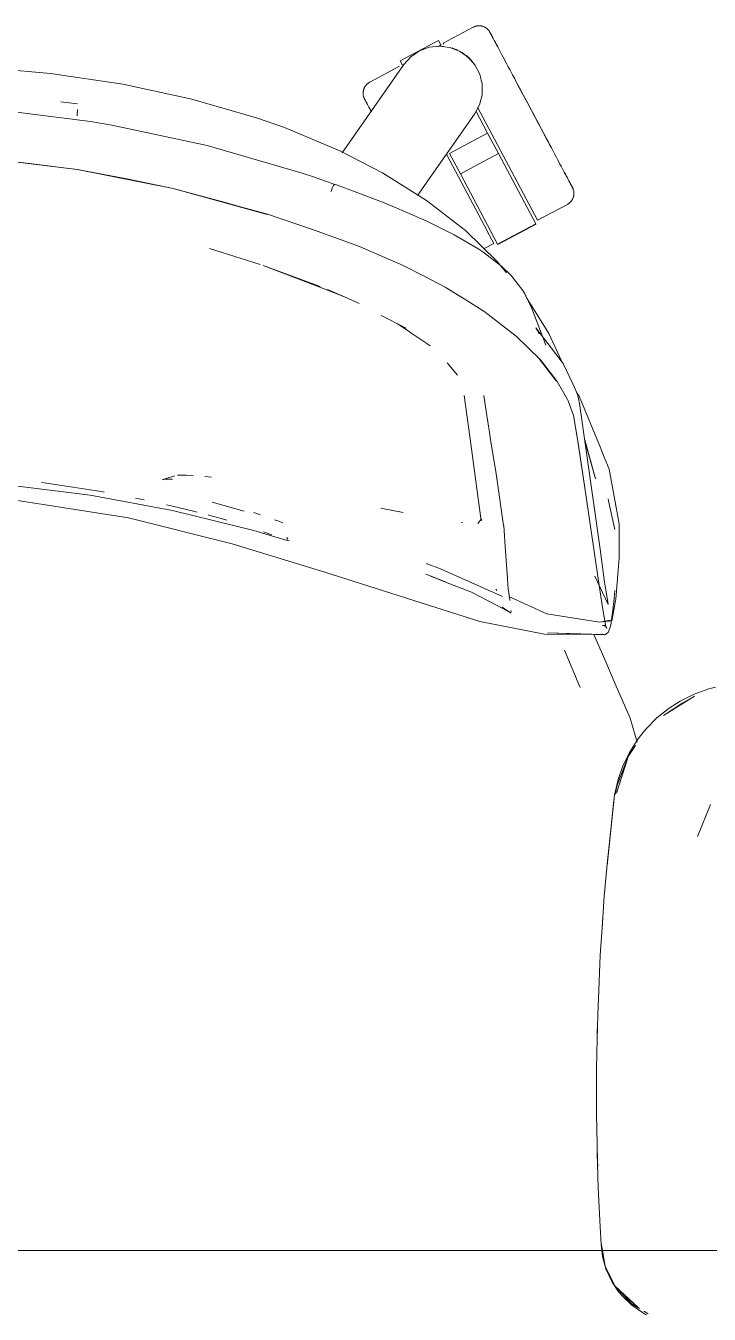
# Model space of a CAD drawing. Header units: millimetres. Extents: x 155927 to 326028, y -36033 to 97293.
# Drawn here: x 224022.9 to 224244.3, y 21772.2 to 22189.7 of the extents above; entities that cross this region are included whole.
import ezdxf

# ---------------------------------------------------------------- set-up
doc = ezdxf.new("R2010")
doc.units = ezdxf.units.MM
doc.header["$MEASUREMENT"] = 0
doc.layers.add('G-IMPT', color=8, linetype='CONTINUOUS', lineweight=9)
doc.layers.add('I-FURN', color=8, linetype='CONTINUOUS', lineweight=9)

msp = doc.modelspace()

# ---------------------------------------------------------------- linework, layer by layer
at = {"layer": 'G-IMPT'}
for p, q in [((224030.98, 22174.26), (224005.4, 22176.53)), ((224054.4, 22170.77), (224030.98, 22174.26)), ((224076.76, 22165.96), (224054.4, 22170.77)), ((224039.68, 22164.36), (224034.26, 22165.01)), ((224098, 22159.78), (224076.76, 22165.96)), ((224013.78, 22162.53), (224043.95, 22158.71)), ((224039.63, 22160.51), (224039.71, 22162.6)), ((224039.71, 22162.6), (224039.71, 22162.49)), ((224098, 22159.78), (224106.74, 22156.71)), ((224043.95, 22158.71), (224050.87, 22157.53)), ((224081.66, 22150.86), (224050.87, 22157.53)), ((224106.74, 22156.71), (224124.71, 22149.19)), ((224081.66, 22150.86), (224112.49, 22141.92)), ((224008.04, 22146.96), (224039.59, 22143.18)), ((224008.04, 22146.96), (224024.12, 22145.12)), ((224008.08, 22147), (224039.67, 22143.18)), ((224138.49, 22142.1), (224124.71, 22149.19)), ((224039.59, 22143.18), (224024.12, 22145.12)), ((224070.72, 22137.01), (224039.59, 22143.18)), ((224039.59, 22143.18), (224055.7, 22140.08)), ((224070.72, 22137.01), (224039.67, 22143.18)), ((224070.72, 22137.01), (224055.7, 22140.08)), ((224112.49, 22141.92), (224116.09, 22140.72)), ((224123.03, 22138.32), (224116.09, 22140.72)), ((224122.89, 22138.32), (224122.62, 22137.91)), ((224122.62, 22137.91), (224122.85, 22138.31)), ((224122.89, 22138.32), (224122.85, 22138.31)), ((224123.02, 22138.36), (224122.89, 22138.32)), ((224122.89, 22138.32), (224123.03, 22138.32)), ((224137.99, 22132.78), (224123.02, 22138.36)), ((224152.78, 22133.13), (224138.49, 22142.1)), ((224087.97, 22132.35), (224070.72, 22137.01)), ((224070.72, 22137.01), (224101.22, 22128.62)), ((224070.72, 22137.01), (224101.13, 22128.58)), ((224122.24, 22137.09), (224121.82, 22136.03)), ((224121.82, 22136.03), (224122.04, 22136.62)), ((224122.24, 22137.09), (224122.04, 22136.62)), ((224122.24, 22137.09), (224122.62, 22137.91)), ((224122.24, 22137.09), (224122.52, 22137.73)), ((224122.52, 22137.73), (224122.62, 22137.91)), ((224087.97, 22132.35), (224101.13, 22128.58)), ((224141.67, 22131.3), (224137.99, 22132.78)), ((224152.62, 22126.53), (224141.67, 22131.3)), ((224152.78, 22133.13), (224165.38, 22123.32)), ((224101.22, 22128.62), (224116.14, 22123.61)), ((224153.07, 22126.31), (224152.62, 22126.53)), ((224152.62, 22126.53), (224161.68, 22122)), ((224152.62, 22126.53), (224161.08, 22122.31)), ((224153.07, 22126.31), (224161.68, 22122)), ((224131.02, 22118.15), (224116.14, 22123.61)), ((224161.68, 22122), (224161.08, 22122.31)), ((224161.68, 22122), (224169.68, 22117.27)), ((224175.68, 22113.36), (224165.38, 22123.32)), ((224082.41, 22117.55), (224085.84, 22116.48)), ((224082.41, 22117.55), (224098.89, 22112.3)), ((224131.02, 22118.15), (224145.24, 22111.98)), ((224170.97, 22116.41), (224169.68, 22117.27)), ((224177.1, 22111.69), (224170.97, 22116.41)), ((224178.68, 22109.69), (224175.68, 22113.36)), ((224099.88, 22112.02), (224118.29, 22105.2)), ((224099.88, 22112.02), (224117.33, 22105.31)), ((224151.97, 22108.59), (224145.24, 22111.98)), ((224177.1, 22111.69), (224180.12, 22108.8)), ((224117.33, 22105.31), (224119.06, 22104.65)), ((224151.97, 22108.59), (224158.76, 22105.02)), ((224164.99, 22101.25), (224158.76, 22105.02)), ((224183.98, 22103.93), (224180.12, 22108.8)), ((224126.14, 22101.92), (224119.06, 22104.65)), ((224126.14, 22101.92), (224120.69, 22104.23)), ((224130.98, 22099.73), (224126.14, 22101.92)), ((224164.99, 22101.25), (224171.08, 22097.37)), ((224184.6, 22102.8), (224183.98, 22103.93)), ((224184.6, 22102.8), (224185.77, 22100.36)), ((224185.29, 22101.44), (224184.79, 22102.21)), ((224185.29, 22101.44), (224192.41, 22089.99)), ((224171.34, 22097.2), (224171.08, 22097.37)), ((224181.78, 22089.18), (224171.34, 22097.2)), ((224185.77, 22100.36), (224186.84, 22098.13)), ((224191.35, 22086.23), (224186.84, 22098.13)), ((224138.03, 22095.86), (224146.13, 22091.67)), ((224143.36, 22093.17), (224147.11, 22090.61)), ((224143.36, 22093.17), (224146.13, 22091.67)), ((224147.11, 22090.61), (224147.69, 22090.22)), ((224147.69, 22090.22), (224152.82, 22086.73)), ((224189.68, 22081.45), (224181.78, 22089.18)), ((224188.12, 22091.88), (224197.04, 22080.23)), ((224188.12, 22091.88), (224189.24, 22089.93)), ((224192.41, 22089.99), (224196.39, 22081.37)), ((224152.82, 22086.73), (224153.93, 22085.97)), ((224159.46, 22080.45), (224162.79, 22076.54)), ((224194.77, 22074.7), (224189.37, 22081.65)), ((224189.37, 22081.65), (224192.18, 22078.08)), ((224189.68, 22081.45), (224195.1, 22074.48)), ((224197.04, 22080.23), (224200.1, 22073.66)), ((224194.77, 22074.7), (224192.18, 22078.08)), ((224195.1, 22074.48), (224198.39, 22068.64)), ((224200.1, 22073.66), (224201.67, 22070.29)), ((224166.74, 22056.6), (224164.96, 22069.95)), ((224164.96, 22069.95), (224165.1, 22069.48)), ((224172.09, 22064.79), (224171.34, 22069.86)), ((224198.6, 22068.22), (224198.39, 22068.64)), ((224198.6, 22068.22), (224200.35, 22063.43)), ((224201.38, 22070.9), (224202.15, 22069.73)), ((224202.31, 22067.3), (224201.67, 22070.29)), ((224202.15, 22069.73), (224208.95, 22053.28)), ((224208.99, 22020.08), (224202.31, 22067.3)), ((224172.09, 22064.79), (224173.15, 22057.95)), ((224200.35, 22063.43), (224201.65, 22055.76)), ((224166.74, 22056.6), (224170.47, 22029.26)), ((224173.15, 22057.95), (224173.42, 22056.29)), ((224175.28, 22044.52), (224173.42, 22056.29)), ((224203.95, 22040.6), (224201.65, 22055.76)), ((224203.95, 22040.6), (224201.72, 22055.18)), ((224204.05, 22039.99), (224201.72, 22055.18)), ((224207.44, 22042.88), (224204.03, 22055.49)), ((224207.44, 22042.88), (224204.09, 22054.77)), ((224208.95, 22053.28), (224210.34, 22049.92)), ((224211.94, 22046.06), (224210.34, 22049.92)), ((224067.08, 22042.57), (224069.03, 22043.25)), ((224068.12, 22042.78), (224067.08, 22042.57)), ((224068.12, 22042.78), (224070.43, 22042.82)), ((224069.03, 22043.25), (224071.18, 22043.86)), ((224070.29, 22042.83), (224070.43, 22042.82)), ((224072.13, 22044.11), (224077.19, 22044.02)), ((224072.13, 22044.11), (224074.91, 22044.1)), ((224077.19, 22044.02), (224074.91, 22044.1)), ((224080.98, 22043.71), (224083.08, 22043.49)), ((224175.53, 22042.97), (224175.28, 22044.52)), ((224177.74, 22027.75), (224175.53, 22042.97)), ((224215.17, 22028.36), (224211.94, 22046.06)), ((224043.81, 22037.61), (224016.89, 22040.91)), ((224029.66, 22041.53), (224028, 22041.71)), ((224038.19, 22040.23), (224029.66, 22041.53)), ((224038.19, 22040.23), (224043.81, 22039.38)), ((224043.81, 22039.38), (224045.44, 22039.14)), ((224048.34, 22038.58), (224045.44, 22039.14)), ((224204.05, 22039.99), (224208.6, 22009.12)), ((224056.17, 22030.22), (224018.25, 22036.21)), ((224070.48, 22032.68), (224043.81, 22037.61)), ((224058.44, 22036.66), (224061.26, 22036.12)), ((224068.49, 22034.46), (224070.47, 22034)), ((224077.22, 22032.45), (224070.47, 22034)), ((224093.7, 22032.42), (224083.31, 22035.33)), ((224211.72, 22035.8), (224211.57, 22036.38)), ((224213.76, 22026.5), (224211.72, 22035.8)), ((224056.17, 22030.22), (224089.85, 22021.9)), ((224070.48, 22032.68), (224096.8, 22026.13)), ((224077.22, 22032.45), (224078.51, 22032.11)), ((224082.24, 22031.15), (224082.06, 22031.19)), ((224083.38, 22030.83), (224082.24, 22031.15)), ((224083.38, 22030.83), (224087.37, 22029.71)), ((224087.37, 22029.71), (224088.06, 22029.51)), ((224096.79, 22031.97), (224099.01, 22031.25)), ((224104.55, 22029.26), (224103.54, 22029.63)), ((224137.94, 22033.44), (224145.19, 22032.03)), ((224169.36, 22028.41), (224170.6, 22029.97)), ((224170.56, 22029.76), (224170.52, 22029.53)), ((224096.8, 22026.13), (224107.23, 22023.06)), ((224102, 22024.97), (224099.9, 22025.72)), ((224104.55, 22029.26), (224106.21, 22028.65)), ((224164.41, 22028.76), (224164.06, 22028.81)), ((224170.47, 22029.26), (224170.52, 22029.53)), ((224177.74, 22027.75), (224177.75, 22027.67)), ((224177.75, 22027.67), (224178.37, 22019.43)), ((224215.17, 22028.36), (224215.2, 22021.39)), ((224119.82, 22012.72), (224089.85, 22021.9)), ((224102, 22024.97), (224102.66, 22024.73)), ((224107.5, 22022.99), (224107.23, 22023.06)), ((224107.48, 22023.95), (224107.63, 22023.74)), ((224107.48, 22023.95), (224107.87, 22023.34)), ((224107.79, 22022.92), (224107.5, 22022.99)), ((224108.02, 22022.86), (224107.79, 22022.92)), ((224108.26, 22022.95), (224108.02, 22022.86)), ((224215.2, 22017.22), (224215.2, 22021.39)), ((224179, 22010.58), (224178.37, 22019.43)), ((224208.99, 22020.08), (224210.43, 22009.42)), ((224214.86, 22013.27), (224215.2, 22017.22)), ((224152.66, 22015.45), (224157.24, 22013.71)), ((224157.24, 22013.71), (224177.4, 22004.78)), ((224214.86, 22013.27), (224214.05, 22003.94)), ((224119.82, 22012.72), (224170.07, 21996.73)), ((224153.98, 22011.43), (224152.57, 22011.99)), ((224158.88, 22009.41), (224153.98, 22011.43)), ((224153.98, 22011.43), (224159.09, 22009.4)), ((224159.09, 22009.4), (224154.06, 22011.4)), ((224167.35, 22006.16), (224158.88, 22009.41)), ((224179, 22010.58), (224179.25, 22007.18)), ((224207.27, 22011.4), (224211.62, 22002.24)), ((224208.6, 22009.12), (224209.71, 22001.27)), ((224210.64, 22008.12), (224210.43, 22009.42)), ((224167.35, 22006.16), (224177.46, 22000.88)), ((224175.23, 22007.16), (224175.5, 22006.72)), ((224179.3, 22006.8), (224179.25, 22007.18)), ((224179.3, 22006.8), (224179.58, 22004.34)), ((224191.72, 21999.17), (224179.43, 22004.75)), ((224211.48, 22003.1), (224210.64, 22008.12)), ((224213.54, 22004.11), (224213.75, 22006.7)), ((224179.91, 21999.53), (224177.21, 22001.37)), ((224179.91, 21999.53), (224177.46, 22000.88)), ((224179.58, 22004.34), (224179.6, 22004.28)), ((224179.88, 22003.51), (224179.6, 22004.28)), ((224210.82, 21995), (224209.71, 22001.27)), ((224211.62, 22002.24), (224211.48, 22003.1)), ((224213.54, 22004.11), (224213.02, 21999.43)), ((224213.2, 21999.22), (224214.01, 22003.47)), ((224214.05, 22003.94), (224214.01, 22003.47)), ((224170.07, 21996.73), (224191.02, 21992.54)), ((224179.91, 21999.53), (224179.75, 21999.49)), ((224180.04, 21999.56), (224179.91, 21999.53)), ((224180.19, 22000.24), (224180.04, 21999.56)), ((224191.72, 21999.17), (224208.77, 21996.45)), ((224212.35, 21997.14), (224208.77, 21996.45)), ((224212.35, 21997.14), (224208.8, 21996.51)), ((224208.8, 21996.51), (224212.76, 21996.9)), ((224212.94, 21998.81), (224212.41, 21995.53)), ((224213.2, 21999.22), (224212.76, 21996.9)), ((224212.94, 21998.81), (224213.02, 21999.43)), ((224191.02, 21992.54), (224209.89, 21992.49)), ((224191.91, 21992.98), (224210.35, 21992.39)), ((224191.91, 21992.98), (224209.89, 21992.49)), ((224210.48, 21984.33), (224206.92, 21992.5)), ((224210.47, 21992.36), (224209.6, 21992.55)), ((224209.6, 21992.55), (224209.72, 21992.53)), ((224209.89, 21992.49), (224209.72, 21992.53)), ((224210.28, 21995.35), (224209.78, 21995.42)), ((224210.35, 21992.39), (224209.89, 21992.49)), ((224210.28, 21995.35), (224210.82, 21995.02)), ((224210.47, 21992.36), (224211.04, 21992.76)), ((224210.65, 21995.62), (224211.21, 21994.52)), ((224210.65, 21995.62), (224210.82, 21995)), ((224210.82, 21995.02), (224211.21, 21994.52)), ((224211.54, 21993.13), (224211.04, 21992.76)), ((224211.54, 21993.13), (224211.86, 21993.67)), ((224212.41, 21995.53), (224211.86, 21993.67)), ((224197.45, 21987.39), (224202.38, 21975.54)), ((224213.9, 21976.5), (224210.48, 21984.33)), ((224202.48, 21975.27), (224202.38, 21975.54)), ((224218.76, 21965.37), (224213.9, 21976.5)), ((224246.31, 21975.42), (224244.18, 21974.86)), ((224239.51, 21972.5), (224229.56, 21966.18)), ((224239.41, 21973.15), (224234.9, 21970.91)), ((224239.51, 21972.5), (224235.83, 21970.34)), ((224239.41, 21973.15), (224244.18, 21974.86)), ((224227.38, 21965.45), (224231.35, 21968.64)), ((224235.83, 21970.34), (224229.56, 21966.18)), ((224234.9, 21970.91), (224231.35, 21968.64)), ((224218.76, 21965.37), (224221.02, 21957.55)), ((224227.38, 21965.45), (224223.83, 21961.85)), ((224223.83, 21961.85), (224221.21, 21958.54)), ((224218.08, 21952.89), (224220.5, 21956.47)), ((224218.48, 21954.21), (224221.21, 21958.54)), ((224218.08, 21952.89), (224214.27, 21941.04)), ((224214.48, 21943.67), (224218.08, 21952.89)), ((224218.48, 21954.21), (224216.29, 21949.63)), ((224218.08, 21952.89), (224217.18, 21950.18)), ((224217.18, 21950.18), (224214.27, 21941.04)), ((224216.29, 21949.63), (224214.84, 21945.5)), ((224213.68, 21940.54), (224214.84, 21945.5)), ((224213.9, 21940.61), (224214.48, 21943.67)), ((224213.68, 21940.54), (224211.23, 21917.58)), ((224213.68, 21940.54), (224211.33, 21919.1)), ((224213.68, 21940.54), (224213.35, 21937.72)), ((224211.23, 21917.58), (224213.35, 21937.72)), ((224240.58, 21927.02), (224244.73, 21937.44)), ((224211.33, 21919.1), (224210.34, 21907.71)), ((224209.62, 21897.42), (224210.34, 21907.71)), ((224209.75, 21899.46), (224209.88, 21900.88)), ((224209.62, 21897.42), (224209.05, 21888.55)), ((224209.75, 21899.46), (224209.66, 21897.56)), ((224208.52, 21877.24), (224209.05, 21888.55)), ((224208.52, 21877.24), (224208.22, 21869.36)), ((224207.93, 21857.05), (224208.22, 21869.36)), ((224208.14, 21865.49), (224208.06, 21863.83)), ((224208.06, 21863.83), (224208.06, 21861.75)), ((224207.93, 21857.05), (224207.85, 21851.58)), ((224207.85, 21836.87), (224207.85, 21851.58)), ((224207.9, 21832.36), (224207.85, 21836.87)), ((224207.9, 21832.36), (224208.28, 21816.69)), ((224208.07, 21825.63), (224208.08, 21823.41)), ((224208.22, 21820.09), (224208.08, 21823.41)), ((224208.28, 21816.69), (224208.4, 21813.14)), ((224209.02, 21800.58), (224208.4, 21813.14)), ((224209.02, 21800.58), (224209.3, 21794.92)), ((224209.73, 21792.84), (224209.3, 21795.14)), ((224209.3, 21794.92), (224209.56, 21792.84)), ((224209.56, 21792.84), (224209.8, 21790.91)), ((224210.67, 21787.8), (224209.73, 21792.84)), ((224209.8, 21790.91), (224210.87, 21786.96)), ((224212.77, 21783.54), (224210.67, 21787.8)), ((224212.85, 21782.63), (224210.87, 21786.96)), ((224212.77, 21783.54), (224213.88, 21781.3)), ((224212.85, 21782.63), (224215.06, 21779.41)), ((224213.88, 21781.3), (224216.11, 21778.89)), ((224221.27, 21774.4), (224213.88, 21781.3)), ((224219.18, 21775.59), (224213.88, 21781.3)), ((224216.19, 21778.09), (224215.06, 21779.41)), ((224219.64, 21775.81), (224216.11, 21778.89)), ((224216.19, 21778.09), (224219.24, 21775.22)), ((224221.73, 21774.07), (224219.18, 21775.59)), ((224219.24, 21775.22), (224222.69, 21772.78)), ((224221.27, 21774.4), (224219.8, 21775.68)), ((224224.06, 21771.97), (224222.69, 21772.78)), ((224224.56, 21772.38), (224223.12, 21773.24))]:
    msp.add_line(p, q, dxfattribs=at)
at = {"layer": 'I-FURN'}
for p, q in [((224167.86, 22189.23), (224158.17, 22184.08)), ((224167.86, 22189.23), (224168, 22189.3)), ((224168, 22189.3), (224168.15, 22189.37)), ((224168.15, 22189.37), (224168.29, 22189.43)), ((224168.29, 22189.43), (224168.45, 22189.48)), ((224168.45, 22189.48), (224168.6, 22189.53)), ((224168.6, 22189.53), (224168.76, 22189.58)), ((224168.76, 22189.58), (224168.91, 22189.61)), ((224168.91, 22189.61), (224169.07, 22189.64)), ((224169.07, 22189.64), (224169.23, 22189.67)), ((224169.23, 22189.67), (224169.39, 22189.68)), ((224169.39, 22189.68), (224169.55, 22189.7)), ((224169.55, 22189.7), (224169.71, 22189.7)), ((224169.71, 22189.7), (224169.87, 22189.7)), ((224169.87, 22189.7), (224170.03, 22189.69)), ((224170.03, 22189.69), (224170.19, 22189.68)), ((224170.19, 22189.68), (224170.35, 22189.65)), ((224170.35, 22189.65), (224170.51, 22189.63)), ((224170.51, 22189.63), (224170.67, 22189.59)), ((224170.67, 22189.59), (224170.83, 22189.55)), ((224170.83, 22189.55), (224170.98, 22189.51)), ((224170.98, 22189.51), (224171.13, 22189.45)), ((224171.13, 22189.45), (224171.28, 22189.4)), ((224171.28, 22189.4), (224171.43, 22189.33)), ((224171.43, 22189.33), (224171.58, 22189.26)), ((224171.58, 22189.26), (224171.72, 22189.18)), ((224171.72, 22189.18), (224171.86, 22189.1)), ((224171.86, 22189.1), (224171.99, 22189.02)), ((224171.99, 22189.02), (224172.13, 22188.92)), ((224172.13, 22188.92), (224172.25, 22188.83)), ((224172.25, 22188.83), (224172.38, 22188.72)), ((224172.38, 22188.72), (224172.5, 22188.62)), ((224172.5, 22188.62), (224172.61, 22188.5)), ((224172.61, 22188.5), (224172.72, 22188.39)), ((224172.72, 22188.39), (224172.83, 22188.26)), ((224172.83, 22188.26), (224172.93, 22188.14)), ((224156.61, 22184.89), (224144.24, 22178.32)), ((224156.61, 22184.89), (224157.35, 22183.5)), ((224158.37, 22183.7), (224158.17, 22184.08)), ((224172.93, 22188.14), (224173.03, 22188.01)), ((224173.03, 22188.01), (224173.12, 22187.88)), ((224173.12, 22187.88), (224173.2, 22187.74)), ((224173.2, 22187.74), (224173.29, 22187.6)), ((224173.29, 22187.6), (224173.31, 22187.56)), ((224173.31, 22187.56), (224173.32, 22187.54)), ((224173.33, 22187.51), (224173.31, 22187.56)), ((224173.31, 22187.56), (224173.31, 22187.56)), ((224173.32, 22187.54), (224173.35, 22187.48)), ((224173.37, 22187.43), (224173.33, 22187.51)), ((224173.35, 22187.48), (224173.4, 22187.38)), ((224173.44, 22187.31), (224173.37, 22187.43)), ((224173.4, 22187.38), (224173.48, 22187.24)), ((224173.53, 22187.15), (224173.44, 22187.31)), ((224173.48, 22187.24), (224173.57, 22187.06)), ((224173.63, 22186.95), (224173.53, 22187.15)), ((224173.57, 22187.06), (224173.69, 22186.84)), ((224173.76, 22186.71), (224173.63, 22186.95)), ((224173.69, 22186.84), (224173.83, 22186.58)), ((224173.91, 22186.43), (224173.76, 22186.71)), ((224173.83, 22186.58), (224173.98, 22186.29)), ((224174.08, 22186.11), (224173.91, 22186.43)), ((224173.98, 22186.29), (224174.16, 22185.95)), ((224174.27, 22185.75), (224174.08, 22186.11)), ((224174.16, 22185.95), (224174.36, 22185.58)), ((224174.48, 22185.36), (224174.27, 22185.75)), ((224174.36, 22185.58), (224174.58, 22185.17)), ((224174.7, 22184.93), (224174.48, 22185.36)), ((224174.58, 22185.17), (224174.82, 22184.72)), ((224174.95, 22184.47), (224174.7, 22184.93)), ((224174.82, 22184.72), (224175.07, 22184.24)), ((224175.22, 22183.96), (224174.95, 22184.47)), ((224175.07, 22184.24), (224175.35, 22183.72)), ((224147.66, 22179.67), (224150.45, 22181.57)), ((224150.45, 22181.57), (224153.61, 22182.74)), ((224153.61, 22182.74), (224156.96, 22183.13)), ((224156.59, 22183.09), (224157.35, 22183.5)), ((224156.96, 22183.13), (224160.31, 22182.7)), ((224157.35, 22183.5), (224157.3, 22183.58)), ((224160.31, 22182.7), (224163.45, 22181.48)), ((224163.45, 22181.48), (224166.22, 22179.54)), ((224167.08, 22178.71), (224164.29, 22181)), ((224175.5, 22183.43), (224175.22, 22183.96)), ((224175.35, 22183.72), (224175.64, 22183.17)), ((224175.81, 22182.86), (224175.5, 22183.43)), ((224175.64, 22183.17), (224175.95, 22182.59)), ((224176.13, 22182.26), (224175.81, 22182.86)), ((224176.46, 22181.63), (224176.13, 22182.26)), ((224176.82, 22180.96), (224176.46, 22181.63)), ((224177.18, 22180.27), (224176.82, 22180.96)), ((224177.57, 22179.54), (224177.18, 22180.27)), ((224125.38, 22148.57), (224145.4, 22177.16)), ((224144.04, 22176.57), (224134.36, 22171.42)), ((224144.99, 22176.92), (224144.24, 22178.32)), ((224144.94, 22177.01), (224144.99, 22176.92)), ((224145.4, 22177.16), (224147.66, 22179.67)), ((224166.22, 22179.54), (224168.44, 22177)), ((224168.23, 22177.29), (224167.08, 22178.71)), ((224168.44, 22177), (224169.98, 22174.01)), ((224177.97, 22178.79), (224177.57, 22179.54)), ((224178.38, 22178.02), (224177.97, 22178.79)), ((224178.81, 22177.22), (224178.38, 22178.02)), ((224179.24, 22176.39), (224178.81, 22177.22)), ((224179.69, 22175.55), (224179.24, 22176.39)), ((224169.98, 22174.01), (224170.77, 22170.73)), ((224180.16, 22174.68), (224179.69, 22175.55)), ((224180.63, 22173.79), (224180.16, 22174.68)), ((224181.11, 22172.89), (224180.63, 22173.79)), ((224180.85, 22173.38), (224181.33, 22172.46)), ((224181.6, 22171.96), (224181.11, 22172.89)), ((224181.33, 22172.46), (224181.83, 22171.53)), ((224182.1, 22171.03), (224181.6, 22171.96)), ((224181.83, 22171.53), (224182.33, 22170.59)), ((224132.22, 22167.98), (224132.23, 22168.15)), ((224132.22, 22167.82), (224132.22, 22167.98)), ((224132.22, 22167.66), (224132.22, 22167.82)), ((224132.23, 22167.5), (224132.22, 22167.66)), ((224132.23, 22168.15), (224132.24, 22168.31)), ((224132.25, 22167.34), (224132.23, 22167.5)), ((224132.24, 22168.31), (224132.26, 22168.47)), ((224132.26, 22168.47), (224132.29, 22168.62)), ((224132.29, 22168.62), (224132.33, 22168.78)), ((224132.33, 22168.78), (224132.37, 22168.94)), ((224132.37, 22168.94), (224132.41, 22169.09)), ((224132.41, 22169.09), (224132.46, 22169.25)), ((224132.46, 22169.25), (224132.52, 22169.4)), ((224132.52, 22169.4), (224132.59, 22169.54)), ((224132.59, 22169.54), (224132.66, 22169.69)), ((224132.66, 22169.69), (224132.73, 22169.83)), ((224132.73, 22169.83), (224132.82, 22169.97)), ((224132.82, 22169.97), (224132.9, 22170.11)), ((224132.9, 22170.11), (224133, 22170.24)), ((224133, 22170.24), (224133.09, 22170.37)), ((224133.09, 22170.37), (224133.2, 22170.49)), ((224133.2, 22170.49), (224133.3, 22170.61)), ((224133.3, 22170.61), (224133.42, 22170.73)), ((224133.42, 22170.73), (224133.53, 22170.84)), ((224133.53, 22170.84), (224133.65, 22170.94)), ((224133.65, 22170.94), (224133.78, 22171.04)), ((224133.78, 22171.04), (224133.91, 22171.14)), ((224133.91, 22171.14), (224134.04, 22171.23)), ((224134.04, 22171.23), (224134.18, 22171.32)), ((224134.18, 22171.32), (224134.32, 22171.4)), ((224134.32, 22171.4), (224134.36, 22171.42)), ((224170.75, 22167.35), (224169.92, 22164.08)), ((224170.77, 22170.73), (224170.75, 22167.35)), ((224182.6, 22170.07), (224182.1, 22171.03)), ((224182.33, 22170.59), (224182.84, 22169.63)), ((224183.12, 22169.11), (224182.6, 22170.07)), ((224182.84, 22169.63), (224183.35, 22168.66)), ((224183.63, 22168.14), (224183.12, 22169.11)), ((224183.35, 22168.66), (224183.87, 22167.68)), ((224184.16, 22167.15), (224183.63, 22168.14)), ((224183.87, 22167.68), (224184.4, 22166.7)), ((224132.28, 22167.18), (224132.25, 22167.34)), ((224132.31, 22167.02), (224132.28, 22167.18)), ((224132.34, 22166.87), (224132.31, 22167.02)), ((224132.39, 22166.71), (224132.34, 22166.87)), ((224132.43, 22166.56), (224132.39, 22166.71)), ((224132.49, 22166.41), (224132.43, 22166.56)), ((224132.55, 22166.26), (224132.49, 22166.41)), ((224132.62, 22166.11), (224132.55, 22166.26)), ((224132.69, 22165.97), (224132.62, 22166.11)), ((224132.69, 22165.96), (224132.69, 22165.97)), ((224132.69, 22165.97), (224132.7, 22165.95)), ((224132.72, 22165.92), (224132.69, 22165.96)), ((224132.7, 22165.95), (224132.73, 22165.89)), ((224132.76, 22165.84), (224132.72, 22165.92)), ((224132.73, 22165.89), (224132.79, 22165.79)), ((224132.82, 22165.71), (224132.76, 22165.84)), ((224132.79, 22165.79), (224132.86, 22165.65)), ((224132.91, 22165.55), (224132.82, 22165.71)), ((224132.86, 22165.65), (224132.96, 22165.47)), ((224133.02, 22165.35), (224132.91, 22165.55)), ((224132.96, 22165.47), (224133.07, 22165.25)), ((224133.14, 22165.11), (224133.02, 22165.35)), ((224133.07, 22165.25), (224133.21, 22164.99)), ((224133.29, 22164.83), (224133.14, 22165.11)), ((224133.21, 22164.99), (224133.37, 22164.69)), ((224133.46, 22164.51), (224133.29, 22164.83)), ((224133.37, 22164.69), (224133.55, 22164.36)), ((224133.65, 22164.16), (224133.46, 22164.51)), ((224133.55, 22164.36), (224133.75, 22163.98)), ((224133.86, 22163.77), (224133.65, 22164.16)), ((224133.75, 22163.98), (224133.96, 22163.57)), ((224134.09, 22163.34), (224133.86, 22163.77)), ((224133.96, 22163.57), (224134.2, 22163.13)), ((224134.34, 22162.87), (224134.09, 22163.34)), ((224169.92, 22164.08), (224168.33, 22161.11)), ((224188.68, 22126.69), (224169.22, 22163.29)), ((224184.68, 22166.16), (224184.16, 22167.15)), ((224184.4, 22166.7), (224184.93, 22165.7)), ((224185.21, 22165.16), (224184.68, 22166.16)), ((224184.93, 22165.7), (224185.46, 22164.7)), ((224185.75, 22164.16), (224185.21, 22165.16)), ((224185.46, 22164.7), (224185.99, 22163.7)), ((224186.28, 22163.16), (224185.75, 22164.16)), ((224185.99, 22163.7), (224186.53, 22162.7)), ((224134.2, 22163.13), (224134.46, 22162.64)), ((224134.6, 22162.37), (224134.34, 22162.87)), ((224134.46, 22162.64), (224134.73, 22162.13)), ((224134.89, 22161.83), (224134.6, 22162.37)), ((224168.33, 22161.11), (224149.82, 22134.68)), ((224168.79, 22161.97), (224172.54, 22154.91)), ((224186.82, 22162.15), (224186.28, 22163.16)), ((224186.53, 22162.7), (224187.06, 22161.69)), ((224187.35, 22161.15), (224186.82, 22162.15)), ((224187.06, 22161.69), (224187.6, 22160.69)), ((224187.88, 22160.15), (224187.35, 22161.15)), ((224187.6, 22160.69), (224188.13, 22159.69)), ((224188.41, 22159.15), (224187.88, 22160.15)), ((224188.13, 22159.69), (224188.66, 22158.69)), ((224188.94, 22158.15), (224188.41, 22159.15)), ((224172.54, 22154.91), (224160.18, 22148.34)), ((224172.54, 22154.91), (224176.08, 22148.27)), ((224188.66, 22158.69), (224189.19, 22157.7)), ((224189.47, 22157.17), (224188.94, 22158.15)), ((224189.19, 22157.7), (224189.71, 22156.71)), ((224189.99, 22156.19), (224189.47, 22157.17)), ((224189.71, 22156.71), (224190.23, 22155.74)), ((224190.5, 22155.22), (224189.99, 22156.19)), ((224190.23, 22155.74), (224190.74, 22154.78)), ((224191.01, 22154.26), (224190.5, 22155.22)), ((224190.74, 22154.78), (224191.24, 22153.82)), ((224191.51, 22153.32), (224191.01, 22154.26)), ((224191.24, 22153.82), (224191.74, 22152.89)), ((224192.01, 22152.39), (224191.51, 22153.32)), ((224191.74, 22152.89), (224192.23, 22151.96)), ((224192.49, 22151.47), (224192.01, 22152.39)), ((224192.23, 22151.96), (224192.72, 22151.06)), ((224192.97, 22150.58), (224192.49, 22151.47)), ((224192.72, 22151.06), (224193.19, 22150.17)), ((224172.51, 22123.02), (224159.3, 22147.87)), ((224163.71, 22141.7), (224160.18, 22148.34)), ((224176.08, 22148.27), (224163.71, 22141.7)), ((224176.08, 22148.27), (224188.15, 22125.56)), ((224193.44, 22149.7), (224192.97, 22150.58)), ((224193.19, 22150.17), (224193.65, 22149.3)), ((224193.89, 22148.84), (224193.44, 22149.7)), ((224193.65, 22149.3), (224194.1, 22148.46)), ((224194.34, 22148.01), (224193.89, 22148.84)), ((224194.77, 22147.2), (224194.34, 22148.01)), ((224195.19, 22146.41), (224194.77, 22147.2)), ((224195.59, 22145.65), (224195.19, 22146.41)), ((224195.98, 22144.91), (224195.59, 22145.65)), ((224196.36, 22144.2), (224195.98, 22144.91)), ((224196.72, 22143.53), (224196.36, 22144.2)), ((224197.06, 22142.88), (224196.72, 22143.53)), ((224197.39, 22142.26), (224197.06, 22142.88)), ((224175.79, 22118.99), (224163.71, 22141.7)), ((224197.7, 22141.68), (224197.39, 22142.26)), ((224197.54, 22141.99), (224197.84, 22141.42)), ((224198, 22141.13), (224197.7, 22141.68)), ((224197.84, 22141.42), (224198.12, 22140.89)), ((224198.27, 22140.61), (224198, 22141.13)), ((224198.12, 22140.89), (224198.39, 22140.38)), ((224198.53, 22140.13), (224198.27, 22140.61)), ((224198.39, 22140.38), (224198.64, 22139.92)), ((224198.76, 22139.68), (224198.53, 22140.13)), ((224198.64, 22139.92), (224198.87, 22139.49)), ((224198.98, 22139.27), (224198.76, 22139.68)), ((224198.87, 22139.49), (224199.08, 22139.1)), ((224199.18, 22138.9), (224198.98, 22139.27)), ((224199.08, 22139.1), (224199.26, 22138.74)), ((224199.36, 22138.56), (224199.18, 22138.9)), ((224199.26, 22138.74), (224199.43, 22138.42)), ((224199.52, 22138.27), (224199.36, 22138.56)), ((224199.43, 22138.42), (224199.58, 22138.14)), ((224199.65, 22138.01), (224199.52, 22138.27)), ((224199.58, 22138.14), (224199.71, 22137.9)), ((224199.77, 22137.79), (224199.65, 22138.01)), ((224199.71, 22137.9), (224199.82, 22137.7)), ((224199.87, 22137.61), (224199.77, 22137.79)), ((224199.82, 22137.7), (224199.9, 22137.54)), ((224199.94, 22137.47), (224199.87, 22137.61)), ((224199.9, 22137.54), (224199.97, 22137.42)), ((224199.99, 22137.37), (224199.94, 22137.47)), ((224199.97, 22137.42), (224200.01, 22137.34)), ((224200.03, 22137.31), (224199.99, 22137.37)), ((224200.01, 22137.34), (224200.03, 22137.29)), ((224200.04, 22137.29), (224200.03, 22137.31)), ((224200.03, 22137.29), (224200.04, 22137.29)), ((224200.04, 22137.29), (224200.11, 22137.14)), ((224200.11, 22137.14), (224200.18, 22137)), ((224200.18, 22137), (224200.24, 22136.85)), ((224200.26, 22134.01), (224200.2, 22133.86)), ((224200.24, 22136.85), (224200.29, 22136.7)), ((224200.32, 22134.16), (224200.26, 22134.01)), ((224200.29, 22136.7), (224200.34, 22136.54)), ((224200.36, 22134.32), (224200.32, 22134.16)), ((224200.34, 22136.54), (224200.38, 22136.39)), ((224200.4, 22134.47), (224200.36, 22134.32)), ((224200.38, 22136.39), (224200.42, 22136.23)), ((224200.44, 22134.63), (224200.4, 22134.47)), ((224200.42, 22136.23), (224200.45, 22136.07)), ((224200.46, 22134.79), (224200.44, 22134.63)), ((224200.45, 22136.07), (224200.48, 22135.91)), ((224200.48, 22134.95), (224200.46, 22134.79)), ((224200.48, 22135.91), (224200.49, 22135.75)), ((224200.5, 22135.11), (224200.48, 22134.95)), ((224200.49, 22135.75), (224200.5, 22135.59)), ((224200.5, 22135.59), (224200.51, 22135.43)), ((224200.51, 22135.27), (224200.5, 22135.11)), ((224200.51, 22135.43), (224200.51, 22135.27)), ((224188.68, 22126.69), (224198.37, 22131.84)), ((224198.41, 22131.86), (224198.37, 22131.84)), ((224198.55, 22131.94), (224198.41, 22131.86)), ((224198.69, 22132.02), (224198.55, 22131.94)), ((224198.82, 22132.11), (224198.69, 22132.02)), ((224198.95, 22132.21), (224198.82, 22132.11)), ((224199.07, 22132.31), (224198.95, 22132.21)), ((224199.19, 22132.42), (224199.07, 22132.31)), ((224199.31, 22132.53), (224199.19, 22132.42)), ((224199.42, 22132.64), (224199.31, 22132.53)), ((224199.53, 22132.76), (224199.42, 22132.64)), ((224199.63, 22132.89), (224199.53, 22132.76)), ((224199.73, 22133.02), (224199.63, 22132.89)), ((224199.82, 22133.15), (224199.73, 22133.02)), ((224199.91, 22133.28), (224199.82, 22133.15)), ((224199.99, 22133.42), (224199.91, 22133.28)), ((224200.07, 22133.57), (224199.99, 22133.42)), ((224200.14, 22133.71), (224200.07, 22133.57)), ((224200.2, 22133.86), (224200.14, 22133.71)), ((224174.56, 22119.18), (224172.56, 22122.93)), ((224188.15, 22125.56), (224175.79, 22118.99)), ((224175.88, 22118.82), (224188.24, 22125.39)), ((224171.4, 22117.5), (224174.56, 22119.18)), ((224676.3, 21792.84), (223276.3, 21792.84)), ((223276.3, 21792.84), (224676.3, 21792.84))]:
    msp.add_line(p, q, dxfattribs=at)
for points in [[(224156.59, 22183.09), (224156.82, 22183.1), (224157.36, 22183.1), (224158.03, 22183.06), (224158.4, 22183.03)], [(224165.5, 22180.16), (224165.92, 22179.83), (224166.35, 22179.49), (224166.74, 22179.06)]]:
    msp.add_open_spline(points, degree=3, dxfattribs=at)
msp.add_open_spline([(224161.01, 22182.5), (224161.48, 22182.35), (224162.1, 22182.13), (224162.74, 22181.83), (224162.9, 22181.76)], degree=3, knots=[-0.6, -0.6, -0.6, -0.6, -0.5, -0.4680239, -0.4680239, -0.4680239, -0.4680239], dxfattribs=at)

doc.saveas('drawing.dxf')
